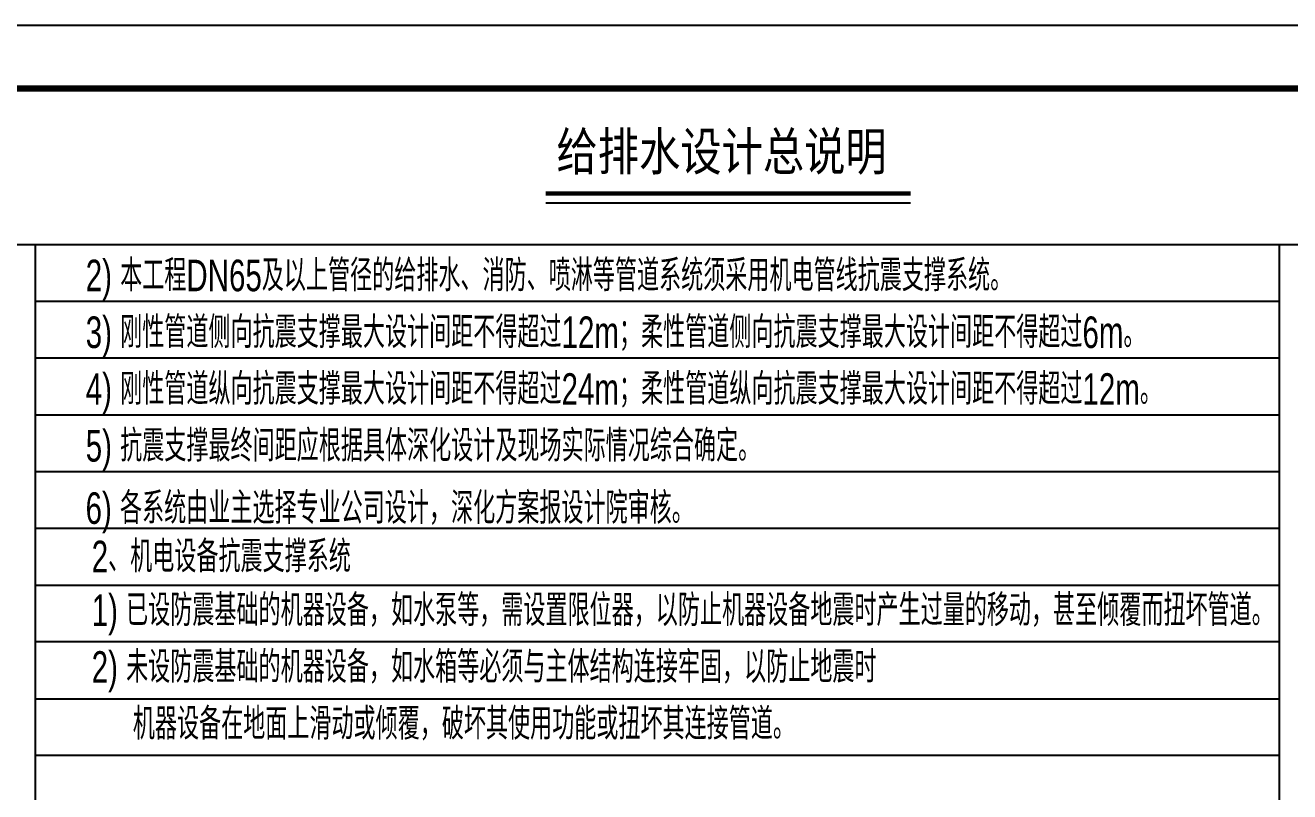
# Model space of a CAD drawing. Extents: x 1885024 to 3176456, y 18406040 to 18858640.
# Drawn here: x 2428842 to 2448894, y 18760592 to 18772738 of the extents above; entities that cross this region are included whole.
import ezdxf

# ---------------------------------------------------------------- set-up
doc = ezdxf.new("R2010")
doc.units = 0
doc.header["$LTSCALE"] = 1000
doc.header["$MEASUREMENT"] = 0
for name, color, linetype in [('JZ_0', 7, 'Continuous'), ('JZ_TEXT', 42, 'Continuous'), ('PUB_TEXT', 7, 'Continuous'), ('TK', 4, 'Continuous')]:
    doc.layers.add(name, color=color, linetype=linetype)
doc.styles.add('-宋体', font='', dxfattribs={"width": 0.8})
doc.styles.add('gps_hz', font='hztxt_e.shx', dxfattribs={"width": 0.7, "bigfont": 'hztxt.shx'})
doc.styles.get('-宋体').set_extended_font_data('SimSun')

# ---------------------------------------------------------------- blocks, each defined once
blk = doc.blocks.new('GeYuanFrame_33772725', base_point=(20.09, 4.53))
at = {"layer": 'TK'}
blk.add_lwpolyline([(20.09, 4.53), (20.09, 598.53), (861.09, 598.53), (861.09, 4.53)], close=True, dxfattribs=at)
at = {"layer": 'TK', "const_width": 1}
blk.add_lwpolyline([(45.09, 588.53), (851.09, 588.53), (851.09, 14.53), (45.09, 14.53)], close=True, dxfattribs=at)

msp = doc.modelspace()

# ---------------------------------------------------------------- linework, layer by layer
at = {"layer": 'JZ_0', "color": 8}
for p, q in [((2408629.3, 18769265.8), (2469107, 18769265.8)), ((2429003.2, 18717965.8), (2429003.2, 18769265.8)), ((2448733.1, 18717965.8), (2448733.1, 18769265.8)), ((2429003.2, 18768365.8), (2448733.1, 18768365.8)), ((2429003.2, 18767465.8), (2448733.1, 18767465.8)), ((2429003.2, 18766565.8), (2448733.1, 18766565.8)), ((2429003.2, 18765665.8), (2448733.1, 18765665.8)), ((2429003.2, 18764765.8), (2448733.1, 18764765.8)), ((2429003.2, 18763865.8), (2448733.1, 18763865.8)), ((2448733.1, 18762965.8), (2429003.2, 18762965.8)), ((2429003.2, 18762065.8), (2448733.1, 18762065.8)), ((2448733.1, 18761165.8), (2429003.2, 18761165.8))]:
    msp.add_line(p, q, dxfattribs=at)
at = {"layer": 'PUB_TEXT', "const_width": 70}
msp.add_lwpolyline([(2437097.1, 18770072.7), (2442882.1, 18770072.7)], dxfattribs=at)
at = {"layer": 'PUB_TEXT'}
msp.add_lwpolyline([(2437097.1, 18769922.7), (2442882.1, 18769922.7)], dxfattribs=at)

# ---------------------------------------------------------------- block references
at = {"xscale": 100, "yscale": 100, "zscale": 100}
msp.add_blockref('GeYuanFrame_33772725', (2406129.3, 18713338.2), dxfattribs=at)

# ---------------------------------------------------------------- texts
at = {"layer": 'JZ_TEXT', "style": 'gps_hz', "width": 0.7}
for s, p in [('2) 本工程DN65及以上管径的给排水、消防、喷淋等管道系统须采用机电管线抗震支撑系统。', (2429800.6, 18768523.7)), ('3) 刚性管道侧向抗震支撑最大设计间距不得超过12m；柔性管道侧向抗震支撑最大设计间距不得超过6m。', (2429800.6, 18767623.7)), ('4) 刚性管道纵向抗震支撑最大设计间距不得超过24m；柔性管道纵向抗震支撑最大设计间距不得超过12m。', (2429800.6, 18766723.7)), ('5) 抗震支撑最终间距应根据具体深化设计及现场实际情况综合确定。', (2429800.6, 18765823.7)), ('6) 各系统由业主选择专业公司设计，深化方案报设计院审核。', (2429798.4, 18764836.7)), ('2、机电设备抗震支撑系统', (2429895.4, 18764069.1)), ('1) 已设防震基础的机器设备，如水泵等，需设置限位器，以防止机器设备地震时产生过量的移动，甚至倾覆而扭坏管道。', (2429895.4, 18763218)), ('2) 未设防震基础的机器设备，如水箱等必须与主体结构连接牢固，以防止地震时', (2429895.4, 18762318)), ('机器设备在地面上滑动或倾覆，破坏其使用功能或扭坏其连接管道。', (2430548, 18761418))]:
    msp.add_text(s, height=500, dxfattribs=at).set_placement(p)
at = {"layer": 'PUB_TEXT', "style": '-宋体', "width": 0.8}
msp.add_text('给排水设计总说明', height=600, dxfattribs=at).set_placement((2437265.7, 18770439.5))

doc.saveas('drawing.dxf')
